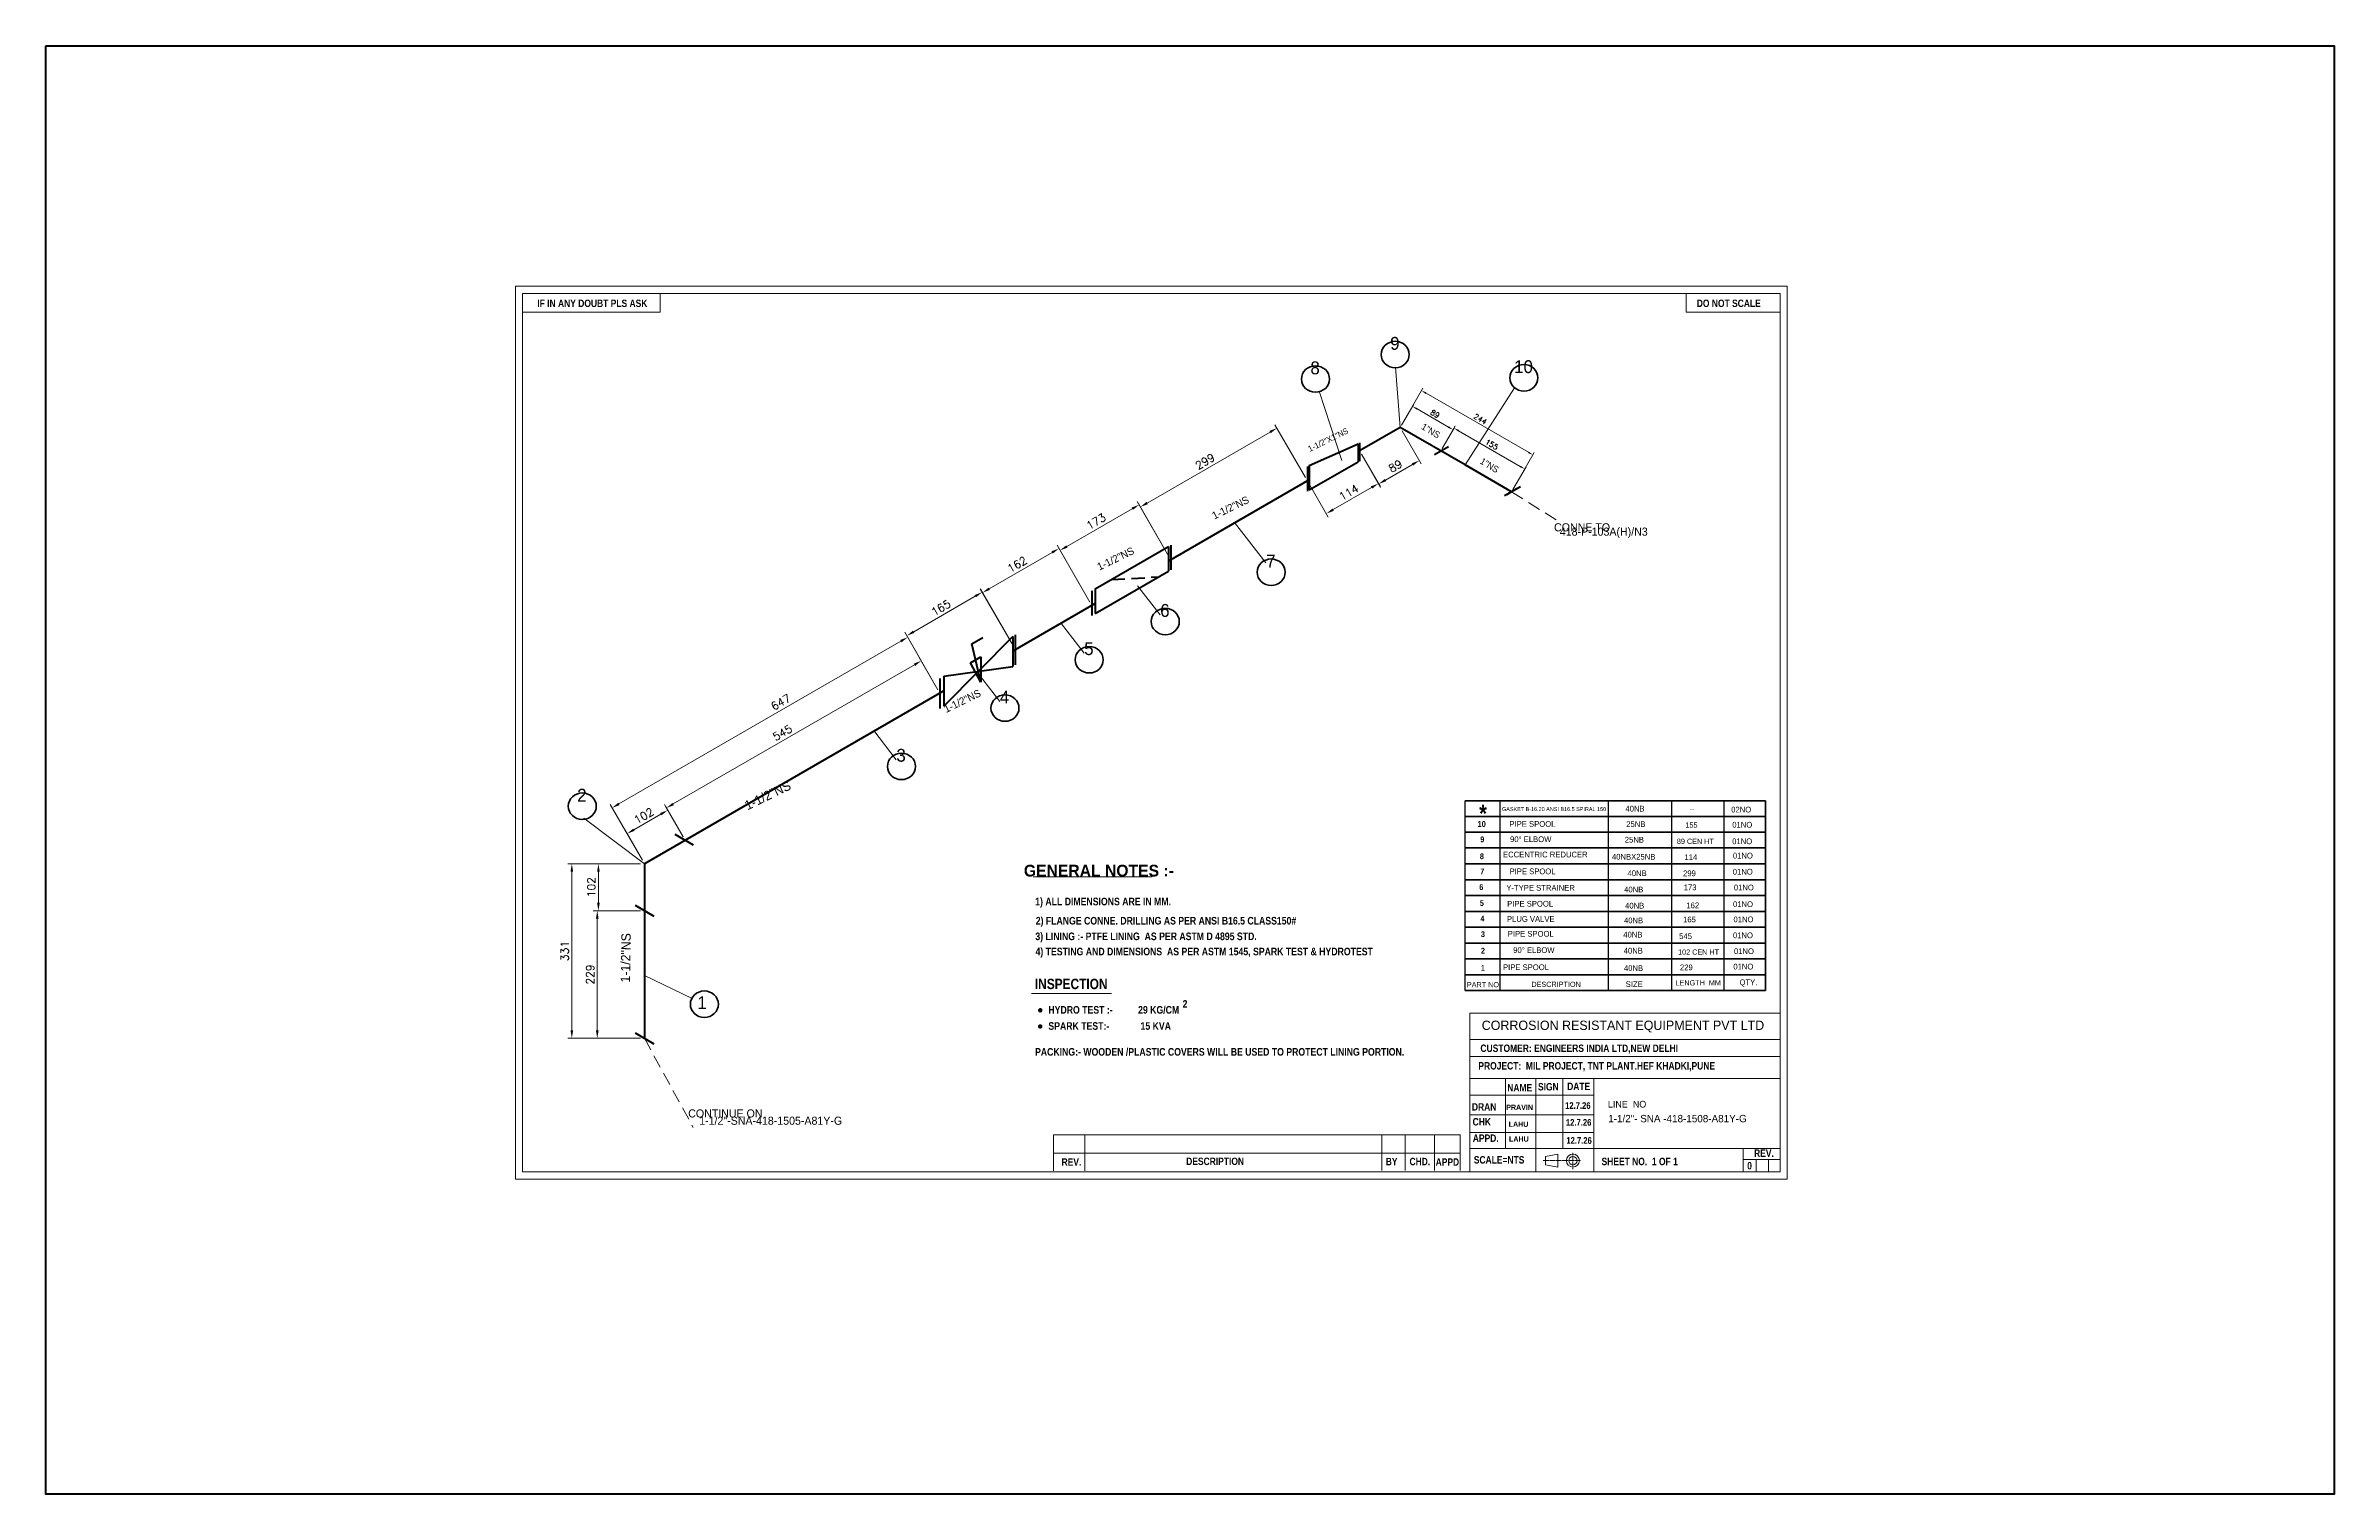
# Model space of a CAD drawing. Extents: x 111418 to 267280, y -151895 to -98368.
# Drawn here: x 143527 to 147866, y -115528 to -112781 of the extents above; entities that cross this region are included whole.
import ezdxf

# ---------------------------------------------------------------- set-up
doc = ezdxf.new("R2010")
doc.units = 0
doc.header["$MEASUREMENT"] = 0
doc.linetypes.add('CENTER', pattern=[2, 1.25, -0.25, 0.25, -0.25])
doc.linetypes.add('HIDDEN', pattern=[0.375, 0.25, -0.125])
doc.layers.get('0').update_dxf_attribs({"lineweight": 5})
doc.layers.get('DEFPOINTS').update_dxf_attribs({"lineweight": 5})
doc.layers.add('TEXT', color=4, linetype='Continuous', lineweight=5)
doc.styles.add('CHEM', font='isocp.shx')
doc.styles.add('MtXpl_Arial_Narrow', font='ARIALNB.TTF')
doc.styles.add('romans', font='romans.shx')
doc.styles.get("Standard").update_dxf_attribs({"font": 'romans.shx'})
doc.dimstyles.new('CHEM@123', dxfattribs={"dimscale": 26, "dimtxt": 1, "dimasz": 1, "dimexe": 0.5, "dimexo": 0.5, "dimgap": 0.4, "dimtad": 1, "dimdec": 0, "dimzin": 12, "dimdsep": 46, "dimtxsty": 'CHEM', "dimcen": 0.09, "dimclrd": 251, "dimclre": 251, "dimclrt": 3, "dimadec": 1, "dimazin": 2, "dimtfac": 1, "dimtdec": 0, "dimtmove": 0, "dimatfit": 3, "dimfxl": 0.18, "dimtolj": 1, "dimtzin": 0, "dimlwd": -1, "dimlwe": -1, "dimarcsym": 0})

# ---------------------------------------------------------------- blocks, each defined once
blk = doc.blocks.new('*D848')
at = {"layer": 'DEFPOINTS', "color": 0, "lineweight": 50, "ltscale": 100, "transparency": 16777216}
for p in [(144662.4, -114332.1), (144524.8, -114663.1), (144662.4, -114663.1)]:
    blk.add_point(p, dxfattribs=at)
at = {"layer": 'TEXT', "color": 2, "ltscale": 100, "transparency": 16777216}
for p, q in [((144654.9, -114332.1), (144517.3, -114332.1)), ((144524.8, -114347.1), (144524.8, -114648.1)), ((144654.9, -114663.1), (144517.3, -114663.1))]:
    blk.add_line(p, q, dxfattribs=at)
at = {"layer": 'TEXT', "color": 2, "lineweight": 50, "ltscale": 100, "transparency": 16777216}
for points in [[(144522.3, -114347.1), (144527.3, -114347.1), (144524.8, -114332.1)], [(144522.3, -114648.1), (144527.3, -114648.1), (144524.8, -114663.1)]]:
    blk.add_solid(points, dxfattribs=at)
at = {"layer": 'TEXT', "color": 0, "lineweight": 20, "ltscale": 100, "transparency": 16777216, "insert": (144511.3, -114497.6), "char_height": 15, "attachment_point": 5, "rotation": 90, "style": 'romans'}
blk.add_mtext('\\A1;331', dxfattribs=at)
blk = doc.blocks.new('*D849')
at = {"layer": 'DEFPOINTS', "color": 0, "lineweight": 50, "ltscale": 100, "transparency": 16777216}
for p in [(144662.4, -114421.1), (144573, -114663.1), (144662.4, -114663.1)]:
    blk.add_point(p, dxfattribs=at)
at = {"layer": 'TEXT', "color": 2, "ltscale": 100, "transparency": 16777216}
for p, q in [((144654.9, -114421.1), (144565.5, -114421.1)), ((144573, -114436.1), (144573, -114648.1)), ((144654.9, -114663.1), (144565.5, -114663.1))]:
    blk.add_line(p, q, dxfattribs=at)
at = {"layer": 'TEXT', "color": 2, "lineweight": 50, "ltscale": 100, "transparency": 16777216}
for points in [[(144570.5, -114436.1), (144575.5, -114436.1), (144573, -114421.1)], [(144570.5, -114648.1), (144575.5, -114648.1), (144573, -114663.1)]]:
    blk.add_solid(points, dxfattribs=at)
at = {"layer": 'TEXT', "color": 0, "lineweight": 20, "ltscale": 100, "transparency": 16777216, "insert": (144559.5, -114542.1), "char_height": 15, "attachment_point": 5, "rotation": 90, "style": 'romans'}
blk.add_mtext('\\A1;229', dxfattribs=at)
blk = doc.blocks.new('*D850')
at = {"layer": 'DEFPOINTS', "color": 0, "lineweight": 50, "ltscale": 100, "transparency": 16777216}
for p in [(144662.4, -114332.1), (144575.2, -114421.1), (144662.4, -114421.1)]:
    blk.add_point(p, dxfattribs=at)
at = {"layer": 'TEXT', "color": 2, "ltscale": 100, "transparency": 16777216}
for p, q in [((144654.9, -114332.1), (144567.7, -114332.1)), ((144575.2, -114347.1), (144575.2, -114406.1)), ((144654.9, -114421.1), (144567.7, -114421.1))]:
    blk.add_line(p, q, dxfattribs=at)
at = {"layer": 'TEXT', "color": 2, "lineweight": 50, "ltscale": 100, "transparency": 16777216}
for points in [[(144572.7, -114347.1), (144577.7, -114347.1), (144575.2, -114332.1)], [(144572.7, -114406.1), (144577.7, -114406.1), (144575.2, -114421.1)]]:
    blk.add_solid(points, dxfattribs=at)
at = {"layer": 'TEXT', "color": 0, "lineweight": 20, "ltscale": 100, "transparency": 16777216, "insert": (144561.7, -114376.6), "char_height": 15, "attachment_point": 5, "rotation": 90, "style": 'romans'}
blk.add_mtext('\\A1;102', dxfattribs=at)
blk = doc.blocks.new('*D851')
at = {"layer": 'DEFPOINTS', "color": 0, "lineweight": 50, "ltscale": 100, "transparency": 16777216}
for p in [(145161.5, -113902.6), (145222.7, -114008.6), (144662.4, -114332.1)]:
    blk.add_point(p, dxfattribs=at)
at = {"layer": 'TEXT', "color": 2, "ltscale": 100, "transparency": 16777216}
for p, q in [((144614.2, -114218.6), (145148.5, -113910.1)), ((145219, -114002.1), (145157.8, -113896.1)), ((144658.7, -114325.6), (144597.4, -114219.6))]:
    blk.add_line(p, q, dxfattribs=at)
at = {"layer": 'TEXT', "color": 2, "lineweight": 50, "ltscale": 100, "transparency": 16777216}
for points in [[(145147.3, -113907.9), (145149.8, -113912.3), (145161.5, -113902.6)], [(144612.9, -114216.4), (144615.4, -114220.8), (144601.2, -114226.1)]]:
    blk.add_solid(points, dxfattribs=at)
at = {"layer": 'TEXT', "color": 0, "lineweight": 20, "ltscale": 100, "transparency": 16777216, "insert": (144921, -114025.9), "char_height": 15, "attachment_point": 5, "rotation": 30, "style": 'romans'}
blk.add_mtext('\\A1;647', dxfattribs=at)
blk = doc.blocks.new('*D852')
at = {"layer": 'DEFPOINTS', "color": 0, "lineweight": 50, "ltscale": 100, "transparency": 16777216}
for p in [(145302.8, -113817.3), (145365.6, -113926.1), (145222.7, -114008.6)]:
    blk.add_point(p, dxfattribs=at)
at = {"layer": 'TEXT', "color": 2, "ltscale": 100, "transparency": 16777216}
for p, q in [((145172.9, -113892.3), (145289.8, -113824.8)), ((145361.9, -113919.6), (145299, -113810.8)), ((145219, -114002.1), (145156.1, -113893.3))]:
    blk.add_line(p, q, dxfattribs=at)
at = {"layer": 'TEXT', "color": 2, "lineweight": 50, "ltscale": 100, "transparency": 16777216}
for points in [[(145288.5, -113822.6), (145291, -113826.9), (145302.8, -113817.3)], [(145171.6, -113890.1), (145174.1, -113894.4), (145159.9, -113899.8)]]:
    blk.add_solid(points, dxfattribs=at)
at = {"layer": 'TEXT', "color": 0, "lineweight": 20, "ltscale": 100, "transparency": 16777216, "insert": (145224.6, -113846.8), "char_height": 15, "attachment_point": 5, "rotation": 30, "style": 'romans'}
blk.add_mtext('\\A1;165', dxfattribs=at)
blk = doc.blocks.new('*D853')
at = {"layer": 'DEFPOINTS', "color": 0, "lineweight": 50, "ltscale": 100, "transparency": 16777216}
for p in [(145448.4, -113734.4), (145510.7, -113842.3), (145365.6, -113926.1)]:
    blk.add_point(p, dxfattribs=at)
at = {"layer": 'TEXT', "color": 2, "ltscale": 100, "transparency": 16777216}
for p, q in [((145316.3, -113810.7), (145435.4, -113741.9)), ((145507, -113835.9), (145444.7, -113727.9)), ((145361.9, -113919.6), (145299.5, -113811.7))]:
    blk.add_line(p, q, dxfattribs=at)
at = {"layer": 'TEXT', "color": 2, "lineweight": 50, "ltscale": 100, "transparency": 16777216}
for points in [[(145434.2, -113739.7), (145436.7, -113744), (145448.4, -113734.4)], [(145315, -113808.5), (145317.5, -113812.8), (145303.3, -113818.2)]]:
    blk.add_solid(points, dxfattribs=at)
at = {"layer": 'TEXT', "color": 0, "lineweight": 20, "ltscale": 100, "transparency": 16777216, "insert": (145369.1, -113764.6), "char_height": 15, "attachment_point": 5, "rotation": 30, "style": 'romans'}
blk.add_mtext('\\A1;162', dxfattribs=at)
blk = doc.blocks.new('*D854')
at = {"layer": 'DEFPOINTS', "color": 0, "lineweight": 50, "ltscale": 100, "transparency": 16777216}
for p in [(145600.3, -113651.5), (145660.6, -113755.8), (145510.7, -113842.3)]:
    blk.add_point(p, dxfattribs=at)
at = {"layer": 'TEXT', "color": 2, "ltscale": 100, "transparency": 16777216}
for p, q in [((145463.5, -113730.5), (145587.3, -113659)), ((145656.8, -113749.4), (145596.6, -113645)), ((145507, -113835.9), (145446.7, -113731.5))]:
    blk.add_line(p, q, dxfattribs=at)
at = {"layer": 'TEXT', "color": 2, "lineweight": 50, "ltscale": 100, "transparency": 16777216}
for points in [[(145586.1, -113656.8), (145588.6, -113661.2), (145600.3, -113651.5)], [(145462.2, -113728.3), (145464.7, -113732.7), (145450.5, -113738)]]:
    blk.add_solid(points, dxfattribs=at)
at = {"layer": 'TEXT', "color": 0, "lineweight": 20, "ltscale": 100, "transparency": 16777216, "insert": (145518.6, -113683), "char_height": 15, "attachment_point": 5, "rotation": 30, "style": 'romans'}
blk.add_mtext('\\A1;173', dxfattribs=at)
blk = doc.blocks.new('*D855')
at = {"layer": 'DEFPOINTS', "color": 0, "lineweight": 50, "ltscale": 100, "transparency": 16777216}
for p in [(145861.6, -113506.1), (145919.5, -113606.3), (145660.6, -113755.8)]:
    blk.add_point(p, dxfattribs=at)
at = {"layer": 'TEXT', "color": 2, "ltscale": 100, "transparency": 16777216}
for p, q in [((145915.8, -113599.9), (145857.9, -113499.6)), ((145615.7, -113648.1), (145848.6, -113513.6)), ((145656.8, -113749.4), (145598.9, -113649.1))]:
    blk.add_line(p, q, dxfattribs=at)
at = {"layer": 'TEXT', "color": 2, "lineweight": 50, "ltscale": 100, "transparency": 16777216}
for points in [[(145847.4, -113511.4), (145849.9, -113515.8), (145861.6, -113506.1)], [(145614.4, -113645.9), (145616.9, -113650.3), (145602.7, -113655.6)]]:
    blk.add_solid(points, dxfattribs=at)
at = {"layer": 'TEXT', "color": 0, "lineweight": 20, "ltscale": 100, "transparency": 16777216, "insert": (145725.4, -113569.2), "char_height": 15, "attachment_point": 5, "rotation": 30, "style": 'romans'}
blk.add_mtext('\\A1;299', dxfattribs=at)
blk = doc.blocks.new('*D856')
at = {"layer": 'DEFPOINTS', "color": 0, "lineweight": 50, "ltscale": 100, "transparency": 16777216}
for p in [(146018.2, -113549.3), (145919.5, -113606.3), (146054, -113611.2)]:
    blk.add_point(p, dxfattribs=at)
at = {"layer": 'TEXT', "color": 2, "ltscale": 100, "transparency": 16777216}
for p, q in [((146022, -113555.8), (146057.7, -113617.7)), ((145923.3, -113612.8), (145959, -113674.7)), ((145968.2, -113660.7), (146041, -113618.7))]:
    blk.add_line(p, q, dxfattribs=at)
at = {"layer": 'TEXT', "color": 2, "lineweight": 50, "ltscale": 100, "transparency": 16777216}
for points in [[(146039.7, -113616.6), (146042.2, -113620.9), (146054, -113611.2)], [(145967, -113658.6), (145969.5, -113662.9), (145955.2, -113668.2)]]:
    blk.add_solid(points, dxfattribs=at)
at = {"layer": 'TEXT', "color": 0, "lineweight": 20, "ltscale": 100, "transparency": 16777216, "insert": (145997.9, -113628.1), "char_height": 15, "attachment_point": 5, "rotation": 30, "style": 'romans'}
blk.add_mtext('\\A1;114', dxfattribs=at)
blk = doc.blocks.new('*D860')
at = {"layer": 'DEFPOINTS', "color": 0, "lineweight": 50, "ltscale": 100, "transparency": 16777216}
for p in [(146095.3, -113504.8), (146018.2, -113549.3), (146131.5, -113567.6)]:
    blk.add_point(p, dxfattribs=at)
at = {"layer": 'TEXT', "color": 2, "ltscale": 100, "transparency": 16777216}
for p, q in [((146099.1, -113511.3), (146135.3, -113574.1)), ((146022, -113555.8), (146058.2, -113618.6)), ((146067.4, -113604.6), (146118.5, -113575.1))]:
    blk.add_line(p, q, dxfattribs=at)
at = {"layer": 'TEXT', "color": 2, "lineweight": 50, "ltscale": 100, "transparency": 16777216}
for points in [[(146117.3, -113572.9), (146119.8, -113577.2), (146131.5, -113567.6)], [(146066.2, -113602.4), (146068.7, -113606.7), (146054.4, -113612.1)]]:
    blk.add_solid(points, dxfattribs=at)
at = {"layer": 'TEXT', "color": 0, "lineweight": 20, "ltscale": 100, "transparency": 16777216, "insert": (146086.2, -113578.1), "char_height": 15, "attachment_point": 5, "rotation": 30, "style": 'romans'}
blk.add_mtext('\\A1;89', dxfattribs=at)
blk = doc.blocks.new('*D873')
at = {"layer": 'DEFPOINTS', "color": 0, "lineweight": 50, "ltscale": 100, "transparency": 16777216}
for p in [(144629.5, -114275.1), (144739.5, -114287.6), (144662.4, -114332.1)]:
    blk.add_point(p, dxfattribs=at)
at = {"layer": 'TEXT', "color": 2, "ltscale": 100, "transparency": 16777216}
for p, q in [((144693.6, -114238.1), (144642.5, -114267.6)), ((144735.7, -114281.1), (144702.8, -114224.1)), ((144658.7, -114325.6), (144625.7, -114268.6))]:
    blk.add_line(p, q, dxfattribs=at)
at = {"layer": 'TEXT', "color": 2, "lineweight": 50, "ltscale": 100, "transparency": 16777216}
for points in [[(144692.3, -114236), (144694.8, -114240.3), (144706.6, -114230.6)], [(144641.2, -114265.5), (144643.7, -114269.8), (144629.5, -114275.1)]]:
    blk.add_solid(points, dxfattribs=at)
at = {"layer": 'TEXT', "color": 0, "lineweight": 20, "ltscale": 100, "transparency": 16777216, "insert": (144661.3, -114241.2), "char_height": 15, "attachment_point": 5, "rotation": 30, "style": 'romans'}
blk.add_mtext('\\A1;102', dxfattribs=at)
blk = doc.blocks.new('*D876')
at = {"layer": 'DEFPOINTS', "color": 0, "lineweight": 50, "ltscale": 100, "transparency": 16777216}
for p in [(145187.3, -113947.3), (145222.7, -114008.6), (144739.5, -114287.6)]:
    blk.add_point(p, dxfattribs=at)
at = {"layer": 'TEXT', "color": 2, "ltscale": 100, "transparency": 16777216}
for p, q in [((144717.1, -114218.8), (145174.3, -113954.8)), ((145219, -114002.1), (145183.6, -113940.8)), ((144735.7, -114281.1), (144700.3, -114219.8))]:
    blk.add_line(p, q, dxfattribs=at)
at = {"layer": 'TEXT', "color": 2, "lineweight": 50, "ltscale": 100, "transparency": 16777216}
for points in [[(145173.1, -113952.7), (145175.6, -113957), (145187.3, -113947.3)], [(144715.8, -114216.7), (144718.3, -114221), (144704.1, -114226.3)]]:
    blk.add_solid(points, dxfattribs=at)
at = {"layer": 'TEXT', "color": 0, "lineweight": 20, "ltscale": 100, "transparency": 16777216, "insert": (144924.1, -114083.7), "char_height": 15, "attachment_point": 5, "rotation": 30, "style": 'romans'}
blk.add_mtext('\\A1;545', dxfattribs=at)
blk = doc.blocks.new('*D878')
at = {"layer": 'DEFPOINTS', "color": 0, "lineweight": 50, "ltscale": 100, "transparency": 16777216}
for p in [(146095.3, -113504.8), (146347, -113556.9), (146306.6, -113626.8)]:
    blk.add_point(p, dxfattribs=at)
at = {"layer": 'TEXT', "color": 2, "ltscale": 100, "transparency": 16777216}
for p, q in [((146097.8, -113500.5), (146138.2, -113430.6)), ((146144.3, -113439.9), (146338.3, -113551.9)), ((146309.1, -113622.5), (146349.5, -113552.6))]:
    blk.add_line(p, q, dxfattribs=at)
at = {"layer": 'TEXT', "color": 2, "lineweight": 50, "ltscale": 100, "transparency": 16777216}
for points in [[(146145.2, -113438.5), (146143.5, -113441.4), (146135.7, -113434.9)], [(146339.1, -113550.5), (146337.5, -113553.4), (146347, -113556.9)]]:
    blk.add_solid(points, dxfattribs=at)
at = {"layer": 'TEXT', "color": 0, "lineweight": 20, "ltscale": 100, "transparency": 16777216, "insert": (146247.1, -113488.9), "char_height": 10, "attachment_point": 5, "rotation": 330, "style": 'romans'}
blk.add_mtext('\\A1;244', dxfattribs=at)
blk = doc.blocks.new('*D879')
at = {"layer": 'DEFPOINTS', "color": 0, "lineweight": 50, "ltscale": 100, "transparency": 16777216}
for p in [(146095.3, -113504.8), (146195.6, -113509.2), (146172.4, -113549.3)]:
    blk.add_point(p, dxfattribs=at)
at = {"layer": 'TEXT', "color": 2, "ltscale": 100, "transparency": 16777216}
for p, q in [((146097.8, -113500.5), (146121, -113460.4)), ((146127.2, -113469.7), (146186.9, -113504.2)), ((146174.9, -113545), (146198.1, -113504.9))]:
    blk.add_line(p, q, dxfattribs=at)
at = {"layer": 'TEXT', "color": 2, "lineweight": 50, "ltscale": 100, "transparency": 16777216}
for points in [[(146128, -113468.2), (146126.3, -113471.1), (146118.5, -113464.7)], [(146187.7, -113502.7), (146186.1, -113505.6), (146195.6, -113509.2)]]:
    blk.add_solid(points, dxfattribs=at)
at = {"layer": 'TEXT', "color": 0, "lineweight": 20, "ltscale": 100, "transparency": 16777216, "insert": (146161.5, -113479.1), "char_height": 10, "attachment_point": 5, "rotation": 330, "style": 'romans'}
blk.add_mtext('\\A1;89', dxfattribs=at)
blk = doc.blocks.new('*D880')
at = {"layer": 'DEFPOINTS', "color": 0, "lineweight": 50, "ltscale": 100, "transparency": 16777216}
for p in [(146172.4, -113549.3), (146331.6, -113583.6), (146306.6, -113626.8)]:
    blk.add_point(p, dxfattribs=at)
at = {"layer": 'TEXT', "color": 2, "ltscale": 100, "transparency": 16777216}
for p, q in [((146174.9, -113545), (146199.8, -113501.8)), ((146206, -113511.1), (146322.9, -113578.6)), ((146309.1, -113622.5), (146334.1, -113579.3))]:
    blk.add_line(p, q, dxfattribs=at)
at = {"layer": 'TEXT', "color": 2, "lineweight": 50, "ltscale": 100, "transparency": 16777216}
for points in [[(146206.8, -113509.7), (146205.1, -113512.6), (146197.3, -113506.1)], [(146323.7, -113577.2), (146322.1, -113580.1), (146331.6, -113583.6)]]:
    blk.add_solid(points, dxfattribs=at)
at = {"layer": 'TEXT', "color": 0, "lineweight": 50, "ltscale": 100, "transparency": 16777216, "insert": (146268.9, -113537.1), "char_height": 10, "attachment_point": 5, "rotation": 330, "style": 'romans'}
blk.add_mtext('\\A1;155', dxfattribs=at)

msp = doc.modelspace()

# ---------------------------------------------------------------- linework, layer by layer
at = {"color": 7, "lineweight": 35}
for p, q in [((146218.7, -114212.6), (146788.1, -114212.6)), ((146788.1, -114572.7), (146788.1, -114212.6)), ((146218.7, -114242.6), (146788.1, -114242.6)), ((146218.7, -114272.2), (146788.1, -114272.2)), ((146218.7, -114302.2), (146788.1, -114302.2)), ((146218.7, -114332.3), (146788.1, -114332.3)), ((146218.7, -114362.3), (146788.1, -114362.3)), ((146218.7, -114392.4), (146788.1, -114392.4)), ((146218.7, -114422.5), (146788.1, -114422.5)), ((146218.7, -114452.5), (146788.1, -114452.5)), ((146218.7, -114482.6), (146788.1, -114482.6)), ((146218.7, -114512.6), (146788.1, -114512.6)), ((146218.7, -114542.7), (146788.1, -114542.7)), ((146218.7, -114572.7), (146788.1, -114572.7))]:
    msp.add_line(p, q, dxfattribs=at)
for p, q in [((145399.6, -114357.2), (145625.3, -114357.2)), ((145396.5, -114578.1), (145547.9, -114578.1)), ((145589, -114916.1), (146815.5, -114916.1))]:
    msp.add_line(p, q)
at = {"lineweight": 20}
for p, q in [((146227.5, -114615.6), (146227.5, -114916.1)), ((146227.5, -114615.6), (146815.5, -114615.6)), ((146227.5, -114665.1), (146815.5, -114665.1)), ((146227.5, -114697.4), (146815.5, -114697.4)), ((146462.3, -114696.9), (146462.3, -114697.4)), ((146227.5, -114739.2), (146815.5, -114739.2)), ((146294.9, -114739.2), (146294.9, -114872.2)), ((146352.8, -114739.2), (146352.8, -114916.1)), ((146403.5, -114739.2), (146403.5, -114872.2)), ((146462.3, -114739.2), (146462.3, -114916.1)), ((146227.5, -114770.9), (146462.3, -114770.9)), ((145437.8, -114846), (146209.3, -114846)), ((145497.6, -114846), (145497.6, -114914.3)), ((146060.3, -114845.2), (146060.3, -114913.5)), ((146104.7, -114845.2), (146104.7, -114913.5)), ((146160.1, -114845.2), (146160.1, -114913.5)), ((146209.3, -114845.2), (146209.3, -114913.5)), ((146227.5, -114808.3), (146462.3, -114808.3)), ((146227.5, -114841.8), (146462.3, -114841.8)), ((145437.8, -114881.1), (146209.3, -114881.1)), ((146227.5, -114872.2), (146815.5, -114872.2)), ((146370.9, -114887.1), (146394.3, -114882.6)), ((146370.9, -114887.1), (146370.9, -114895)), ((146394.3, -114895), (146394.3, -114882.6)), ((146745.9, -114872.2), (146745.9, -114916.1)), ((146370.9, -114902.8), (146370.9, -114895)), ((146370.9, -114902.8), (146394.3, -114907.4)), ((146394.3, -114895), (146394.3, -114907.4)), ((146745.9, -114892.6), (146815.5, -114892.6)), ((146770.3, -114892.6), (146770.3, -114916.1)), ((146793.7, -114892.6), (146793.7, -114916.1))]:
    msp.add_line(p, q, dxfattribs=at)
at = {"color": 2, "linetype": 'CENTER', "lineweight": 20, "ltscale": 3}
for p, q in [((146422.8, -114880.5), (146422.8, -114911)), ((146366.2, -114895), (146437.5, -114895))]:
    msp.add_line(p, q, dxfattribs=at)
at = {"color": 7, "const_width": 4.09}
for points in [[(145410.7, -114610, 1), (145415.1, -114610, 1)], [(145410.7, -114640.6, 1), (145415.1, -114640.6, 1)]]:
    msp.add_lwpolyline(points, format="xyb", close=True, dxfattribs=at)
at = {"lineweight": 20}
for radius in [12.4, 7.84]:
    msp.add_circle((146422.8, -114895), radius, dxfattribs=at)
at = {"layer": 'TEXT', "color": 7, "lineweight": 20, "ltscale": 100}
for p, q in [((144431.5, -113286), (144692.1, -113286)), ((144692.1, -113250.6), (144692.1, -113286)), ((146637.6, -113250.6), (146637.6, -113286)), ((146637.6, -113286), (146815.5, -113286)), ((145437.8, -114846), (145437.8, -114914.3))]:
    msp.add_line(p, q, dxfattribs=at)
at = {"layer": 'TEXT', "color": 3, "ltscale": 100}
for p, q in [((146095.3, -113504.8), (146086.7, -113390.4)), ((145941.5, -113436.1), (145984.5, -113567.4)), ((146218.8, -113575.5), (146311.8, -113429.6)), ((145781.2, -113685.2), (145840.3, -113761.6)), ((145597.3, -113805), (145640.1, -113860.3)), ((145453.2, -113877.3), (145496, -113932.7)), ((145293.4, -113968.9), (145336.2, -114024.3)), ((145097.1, -114079.6), (145140, -114135)), ((144662.4, -114544.1), (144752.9, -114587.5))]:
    msp.add_line(p, q, dxfattribs=at)
at = {"layer": 'TEXT', "color": 3, "lineweight": 50, "ltscale": 100}
for p, q in [((145923, -113576.7), (146015.4, -113535.7)), ((146015.4, -113535.7), (146015.4, -113570.1)), ((146095.3, -113504.8), (146018.2, -113549.3)), ((146018.2, -113534.1), (146018.2, -113568.5)), ((146218.3, -113575.8), (146095.3, -113504.8)), ((146160.2, -113556.4), (146186.6, -113541.2)), ((145919.5, -113578.8), (145919.5, -113625.5)), ((145923, -113623.4), (146015.4, -113570.1)), ((145923, -113576.7), (145923, -113623.4)), ((146018.2, -113549.3), (146015.4, -113551)), ((146306.6, -113626.8), (146218.3, -113575.8)), ((145923, -113604.3), (145656.1, -113758.4)), ((146323.3, -113617.2), (146293.4, -113634.5)), ((146316, -113621.5), (146296.8, -113632.5)), ((145517.3, -113810.9), (145656.1, -113730.8)), ((145656.1, -113730.8), (145656.1, -113777.5)), ((145660.6, -113728.3), (145660.6, -113775)), ((145517.3, -113857.6), (145656.1, -113777.5)), ((145510.7, -113814.8), (145510.7, -113861.5)), ((145517.3, -113810.9), (145517.3, -113857.6)), ((145360.8, -113901), (145230.1, -114033.3)), ((145283.1, -113915.1), (145303.9, -113903.1)), ((145300.5, -113987.6), (145283.1, -113915.1)), ((145360.8, -113901), (145360.8, -113957.9)), ((145365.6, -113898.2), (145365.6, -113955.1)), ((145230.1, -113976.5), (145360.8, -113957.9)), ((145230.1, -113976.5), (145230.1, -114033.3)), ((145280.4, -113951.4), (145300.5, -113939.9)), ((145300.5, -113987.6), (145280.4, -113951.4)), ((145296.7, -113965.9), (145294.2, -113967.4)), ((145300.5, -113939.9), (145300.5, -113987.6)), ((145230.1, -114004.4), (144662.4, -114332.1)), ((145222.7, -113980.7), (145222.7, -114037.6)), ((144719.8, -114276.3), (144754.9, -114296.5)), ((144662.4, -114332.1), (144662.4, -114663.1)), ((144644.6, -114410.9), (144680.5, -114431.6)), ((144644.6, -114652.9), (144680.5, -114673.6))]:
    msp.add_line(p, q, dxfattribs=at)
at = {"layer": 'TEXT', "color": 7, "linetype": 'HIDDEN', "ltscale": 100}
for p, q in [((146306.6, -113626.8), (146394.3, -113682.2)), ((144662.4, -114663.1), (144754.9, -114832.3))]:
    msp.add_line(p, q, dxfattribs=at)
at = {"layer": 'TEXT', "color": 4, "linetype": 'HIDDEN', "lineweight": 50, "ltscale": 100}
msp.add_line((145548.6, -113792.9), (145637.5, -113788.3), dxfattribs=at)
at = {"layer": 'TEXT', "color": 4, "lineweight": 50, "ltscale": 100}
msp.add_line((145517.3, -113838.5), (145360.8, -113928.9), dxfattribs=at)
at = {"layer": 'TEXT', "color": 7, "lineweight": 25, "ltscale": 100}
for p, q in [((146218.7, -114572.7), (146218.7, -114212.6)), ((146284.9, -114572.7), (146284.9, -114212.6)), ((146490.1, -114572.7), (146490.1, -114212.6)), ((146610.4, -114572.7), (146610.4, -114212.6)), ((146709.5, -114572.7), (146709.5, -114212.6))]:
    msp.add_line(p, q, dxfattribs=at)
at = {"layer": 'TEXT', "color": 7, "ltscale": 100}
msp.add_line((144662.4, -114332.1), (144547.8, -114245.5), dxfattribs=at)
at = {"layer": 'TEXT', "color": 3, "lineweight": 50, "ltscale": 100}
msp.add_lwpolyline([(143527.4, -112781.1), (147866.2, -112781.1), (147866.2, -115527.5), (143527.4, -115527.5)], close=True, dxfattribs=at)
at = {"layer": 'TEXT', "color": 7, "lineweight": 20, "ltscale": 100}
for points in [[(144417.7, -113236.8), (146829.3, -113236.8), (146829.3, -114929.9), (144417.7, -114929.9)], [(144431.5, -113250.6), (146815.5, -113250.6), (146815.5, -114916.1), (144431.5, -114916.1)]]:
    msp.add_lwpolyline(points, close=True, dxfattribs=at)
at = {"layer": 'TEXT', "color": 3, "lineweight": 35, "ltscale": 100}
for centre in [(146085.9, -113366.6), (145934.7, -113413), (146329.9, -113410.8), (145850.7, -113779.3), (145649.9, -113872.9), (145505.8, -113945.3), (145346, -114036.9), (145149.8, -114147.5), (144544.6, -114223), (144776.1, -114598.4)]:
    msp.add_ellipse(centre, major_axis=(26.6, 0), ratio=0.942769, start_param=-1.570796, end_param=4.712389, dxfattribs=at)

# ---------------------------------------------------------------- texts
at = {"color": 7, "style": 'MtXpl_Arial_Narrow'}
for s, height, p in [('IF IN ANY DOUBT PLS ASK', 14.021, (144459.3, -113276.5)), ('DO NOT SCALE', 14.021, (146657.6, -113276.5)), ('HYDRO TEST :-', 14.399, (145428.3, -114616.3)), ('29 KG/CM', 14.4, (145598.4, -114616.3)), ('2', 14.4, (145682.8, -114605.1)), ('SPARK TEST:-', 14.399, (145428.3, -114646.9)), (' 15 KVA', 14.4, (145598.4, -114646.9))]:
    msp.add_text(s, height=height, dxfattribs=at).set_placement(p)
at = {"color": 0, "style": 'MtXpl_Arial_Narrow'}
msp.add_text('INSPECTION', height=19.67, dxfattribs=at).set_placement((145402.7, -114569.8))
at = {"color": 3, "attachment_point": 5}
for s, insert, char_height, width in [('\\pt24.41451; {\\fMS PGothic|b0|i0|c0|p34;9}', (146085.2, -113345.6), 24.415, 19.468), ('\\pt24.41451; {\\fMS PGothic|b0|i0|c0|p34;8}', (145934, -113392), 24.415, 19.468), ('\\pt24.41451; {\\fMS PGothic|b0|i0|c0|p34;10}', (146329.2, -113389.8), 24.415, 19.468), ('\\pt15.38114; {\\fMS PGothic|b0|i0|c0|p34;CONNE TO}', (146434.9, -113694.3), 15.381, 146.232), ('\\pt15.38114; {\\fMS PGothic|b0|i0|c0|p34;418-P-103A(H)/N3}', (146481.3, -113704.7), 15.381, 146.232), ('\\pt24.41451; {\\fMS PGothic|b0|i0|c0|p34;7}', (145850.1, -113758.3), 24.415, 19.468), ('\\pt24.41451; {\\fMS PGothic|b0|i0|c0|p34;6}', (145649.2, -113852), 24.415, 19.468), ('\\pt24.41451; {\\fMS PGothic|b0|i0|c0|p34;5}', (145505.1, -113924.4), 24.415, 19.468), ('\\pt24.41451; {\\fMS PGothic|b0|i0|c0|p34;4}', (145345.3, -114016), 24.415, 19.468), ('\\pt24.41451; {\\fMS PGothic|b0|i0|c0|p34;3}', (145149.1, -114126.6), 24.415, 19.468), ('\\pt24.41451; {\\fMS PGothic|b0|i0|c0|p34;2}', (144543.9, -114202.1), 24.415, 19.468), ('\\pt15.38114; {\\fMS PGothic|b0|i0|c0|p34;CONTINUE ON}', (144810.6, -114805.6), 15.381, 203.776), ('\\pt15.38114; {\\fMS PGothic|b0|i0|c0|p34;1-1/2"-SNA-418-1505-A81Y-G}', (144901.8, -114819.4), 15.381, 146.232)]:
    msp.add_mtext(s, dxfattribs=dict(at, insert=insert, char_height=char_height, width=width))
at = {"color": 4, "attachment_point": 5}
for s, insert, char_height, width, rotation in [('\\pt12.44163;  {\\fMS PGothic|b0|i0|c0|p34; \\fSans Serif Collection|b0|i0|c0|p34; \\fMS PGothic|b0|i0|c0|p34;1"NS}', (146153.3, -113511.2), 12.4416, 15.277, 328.8042), ('\\pt11.19747;  {\\fSans Serif Collection|b0|i0|c0|p34;1-1/2\\fMS PGothic|b0|i0|c0|p34;"X1"NS}', (145958.6, -113528.3), 11.197, 13.749, 25.9576), ('\\pt12.44163;  {\\fMS PGothic|b0|i0|c0|p34; \\fSans Serif Collection|b0|i0|c0|p34; \\fMS PGothic|b0|i0|c0|p34;1"NS}', (146264.6, -113576.8), 12.4416, 15.277, 328.8042), ('\\pt14.21901;  {\\fSans Serif Collection|b0|i0|c0|p34;1\\fMS PGothic|b0|i0|c0|p34;-1/2"NS}', (145773.5, -113657), 14.219, 17.46, 25.9576), ('\\pt14.21901;  {\\fSans Serif Collection|b0|i0|c0|p34;1\\fMS PGothic|b0|i0|c0|p34;-1/2"NS}', (145555.7, -113753.7), 14.219, 17.46, 25.9576), ('\\pt14.21901;  {\\fSans Serif Collection|b0|i0|c0|p34;1\\fMS PGothic|b0|i0|c0|p34;-1/2"NS}', (145265.1, -114023.6), 14.219, 17.46, 25.9576), ('\\pt17.77376;  {\\fSans Serif Collection|b0|i0|c0|p34;1\\fMS PGothic|b0|i0|c0|p34;-1/2"NS}', (144896.2, -114202.6), 17.774, 21.825, 25.9576), ('\\pt17.77376;  {\\fSans Serif Collection|b0|i0|c0|p34;1\\fMS PGothic|b0|i0|c0|p34;-1/2"NS}', (144627.1, -114510.6), 17.774, 21.825, 89.1481)]:
    msp.add_mtext(s, dxfattribs=dict(at, insert=insert, char_height=char_height, width=width, rotation=rotation))
at = {"color": 7, "lineweight": 35, "attachment_point": 5, "style": 'MtXpl_Arial_Narrow'}
for s, insert, char_height in [('*', (146252.4, -114236.6), 32.7), ('{\\fMS UI Gothic|b0|i0|c0|p34;GASKET B-16.20 ANSI B16.5 SPIRAL 150}', (146387.1, -114228.5), 7.478), ('{\\fMS UI Gothic|b0|i0|c0|p34;40NB}', (146540.5, -114227.7), 10.856), ('{\\fMS UI Gothic|b0|i0|c0|p34;--}', (146648.8, -114227.5), 9.926), ('{\\fMS UI Gothic|b0|i0|c0|p34;02NO}', (146741.9, -114229.5), 10.856), ('10', (146249.8, -114256.8), 10.86), ('9', (146250.9, -114286), 10.9), ('{\\fMS UI Gothic|b0|i0|c0|p34;PIPE SPOOL}', (146346.1, -114256.7), 10.856), ('{\\fMS UI Gothic|b0|i0|c0|p34;90%%D ELBOW}', (146342.8, -114285.7), 10.856), ('{\\fMS UI Gothic|b0|i0|c0|p34;25NB}', (146539.3, -114286.6), 10.856), ('{\\fMS UI Gothic|b0|i0|c0|p34;25NB}', (146542.1, -114257), 10.856), ('{\\fMS UI Gothic|b0|i0|c0|p34;155}', (146647.6, -114258.8), 9.926), ('{\\fMS UI Gothic|b0|i0|c0|p34;01NO}', (146743.8, -114289.6), 10.856), ('{\\fMS UI Gothic|b0|i0|c0|p34;01NO}', (146743.9, -114258.2), 10.856), ('8', (146250.2, -114318), 10.9), ('{\\fMS UI Gothic|b0|i0|c0|p34;ECCENTRIC REDUCER}', (146370.5, -114314.7), 10.856), ('{\\fMS UI Gothic|b0|i0|c0|p34;40NBX25NB}', (146538, -114318.9), 10.856), ('{\\fMS UI Gothic|b0|i0|c0|p34;89 CEN HT}', (146655, -114289.6), 9.926), ('{\\fMS UI Gothic|b0|i0|c0|p34;114}', (146646.4, -114319.7), 10.856), ('{\\fMS UI Gothic|b0|i0|c0|p34;01NO}', (146745.1, -114316.8), 10.856), ('7', (146250.9, -114346.6), 10.9), ('{\\fMS UI Gothic|b0|i0|c0|p34;PIPE SPOOL }', (146346.3, -114346.6), 10.856), ('{\\fMS UI Gothic|b0|i0|c0|p34;40NB}', (146544.5, -114350.2), 10.856), ('{\\fMS UI Gothic|b0|i0|c0|p34;299}', (146643.8, -114350.3), 10.856), ('{\\fMS UI Gothic|b0|i0|c0|p34;01NO}', (146744.8, -114347.3), 10.856), ('6', (146249, -114376.5), 10.9), ('5', (146250.1, -114406.8), 10.9), ('{\\fMS UI Gothic|b0|i0|c0|p34;Y-TYPE STRAINER}', (146361.5, -114377.8), 10.856), ('{\\fMS UI Gothic|b0|i0|c0|p34;PIPE SPOOL }', (146341.7, -114408), 10.856), ('{\\fMS UI Gothic|b0|i0|c0|p34;40NB}', (146538.1, -114381), 10.856), ('{\\fMS UI Gothic|b0|i0|c0|p34;40NB}', (146539.9, -114411.6), 10.856), ('{\\fMS UI Gothic|b0|i0|c0|p34;173}', (146645, -114376.9), 10.856), ('{\\fMS UI Gothic|b0|i0|c0|p34;162}', (146650, -114411.1), 10.856), ('{\\fMS UI Gothic|b0|i0|c0|p34;01NO}', (146745.3, -114408.9), 10.856), ('{\\fMS UI Gothic|b0|i0|c0|p34;01NO}', (146746.9, -114377.2), 10.856), ('4', (146251.2, -114436.1), 10.9), ('{\\fMS UI Gothic|b0|i0|c0|p34;PLUG VALVE}', (146342.9, -114436.9), 10.856), ('{\\fMS UI Gothic|b0|i0|c0|p34;40NB}', (146537.8, -114439.6), 10.856), ('{\\fMS UI Gothic|b0|i0|c0|p34;165}', (146643.8, -114437.8), 10.856), ('{\\fMS UI Gothic|b0|i0|c0|p34;01NO}', (146746.2, -114437.7), 10.856), ('3', (146252.2, -114465.7), 10.9), ('2', (146252.2, -114497), 10.9), ('{\\fMS UI Gothic|b0|i0|c0|p34;PIPE SPOOL }', (146342.9, -114465), 10.856), ('{\\fMS UI Gothic|b0|i0|c0|p34;90%%D ELBOW}', (146348.8, -114495.9), 10.856), ('{\\fMS UI Gothic|b0|i0|c0|p34;40NB}', (146536.5, -114466.6), 10.856), ('{\\fMS UI Gothic|b0|i0|c0|p34;40NB}', (146537.3, -114497), 10.856), ('{\\fMS UI Gothic|b0|i0|c0|p34;102 CEN HT}', (146661, -114499.7), 9.926), ('{\\fMS UI Gothic|b0|i0|c0|p34;545}', (146636.4, -114469.6), 10.856), ('{\\fMS UI Gothic|b0|i0|c0|p34;01NO}', (146745.2, -114467.9), 10.856), ('{\\fMS UI Gothic|b0|i0|c0|p34;01NO}', (146747.1, -114498), 10.856), ('{\\fSansSerif|b0|i0|c2|p2;1}', (146252.2, -114529.6), 10.856), ('{\\fMS UI Gothic|b0|i0|c0|p34;PIPE SPOOL }', (146333.8, -114528.4), 10.856), ('{\\fMS UI Gothic|b0|i0|c0|p34;40NB}', (146537.7, -114530), 10.856), ('{\\fMS UI Gothic|b0|i0|c0|p34;229}', (146637.8, -114528.7), 10.856), ('{\\fMS UI Gothic|b0|i0|c0|p34;01NO}', (146745.9, -114527.2), 10.856), ('{\\fMS UI Gothic|b0|i0|c0|p34;SIZE}', (146539, -114560.5), 10.856), ('{\\fMS UI Gothic|b0|i0|c238|p34;QTY.}', (146755.6, -114558.4), 10.856)]:
    msp.add_mtext(s, dxfattribs=dict(at, insert=insert, char_height=char_height))
at = {"insert": (145524, -114345.3), "char_height": 22.256, "attachment_point": 5, "style": 'romans'}
msp.add_mtext('\\A1;{\\f@HP Simplified Hans Light|b1|i0|c0|p34;GENERAL NOTES :-}', dxfattribs=at)
at = {"color": 7, "attachment_point": 5, "style": 'MtXpl_Arial_Narrow'}
for s, insert, char_height in [('\\A1;1) ALL DIMENSIONS ARE IN MM.', (145532.1, -114405.9), 14.399), ('\\A1;2) FLANGE CONNE. DRILLING AS PER ANSI B16.5 CLASS150#', (145651.3, -114442.3), 14.399), ('\\A1;3) LINING :- PTFE LINING  AS PER ASTM D 4895 STD.', (145613.5, -114471.9), 14.399), ('\\A1;4) TESTING AND DIMENSIONS  AS PER ASTM 1545, SPARK TEST & HYDROTEST  ', (145723.7, -114500.7), 14.399), ('\\A1;  PACKING:- WOODEN /PLASTIC COVERS WILL BE USED TO PROTECT LINING PORTION.', (145748.4, -114689), 14.399), ('PROJECT:  MIL PROJECT, TNT PLANT.HEF KHADKI,PUNE', (146467.9, -114716.8), 14.021), ('CUSTOMER: ENGINEERS INDIA LTD,NEW DELHI  ', (146434.8, -114683.5), 14.021), ('NAME', (146322, -114756.9), 14.02), ('SIGN', (146376.2, -114755), 14.02), ('DATE', (146433.7, -114754.2), 14.02), ('DRAN', (146254.5, -114793.1), 14.02), ('PRAVIN', (146321.7, -114793.8), 9.81), ('12.7.26', (146432.1, -114790.7), 12.62), ('CHK', (146250, -114821.4), 14.02), ('APPD.', (146257.5, -114852.4), 14.02), ('LAHU', (146319.7, -114826), 9.81), ('12.7.26', (146433.7, -114822.6), 12.62), ('REV.', (145472, -114897.6), 14.02), ('DESCRIPTION', (145744.4, -114896.4), 14.021), ('BY', (146079.1, -114896.8), 14.02), ('CHD.', (146132.6, -114896.8), 14.02), ('APPD', (146184.8, -114897.6), 14.02), ('SCALE=NTS', (146282.8, -114893.6), 14.02), ('LAHU', (146320.3, -114854.2), 9.81), ('12.7.26', (146434.5, -114856.9), 12.62), ('SHEET NO.  1 OF 1', (146549.4, -114896.7), 14.021), ('REV.', (146785, -114880.9), 14.02), ('0', (146757.7, -114904.7), 14)]:
    msp.add_mtext(s, dxfattribs=dict(at, insert=insert, char_height=char_height))
at = {"color": 3, "insert": (144763.2, -114595.6), "char_height": 24.415, "attachment_point": 5}
msp.add_mtext('\\pt24.41451; {\\fMS PGothic|b0|i0|c0|p34;1}', dxfattribs=at)
at = {"color": 7, "lineweight": 25, "char_height": 9.926, "attachment_point": 5, "style": 'MtXpl_Arial_Narrow'}
for s, insert in [('{\\fMS UI Gothic|b0|i0|c0|p34;PART NO}', (146252.2, -114561.4)), ('{\\fMS UI Gothic|b0|i0|c0|p34;DESCRIPTION}', (146390.9, -114560.8)), ('{\\fMS UI Gothic|b0|i0|c0|p34;LENGTH  MM}', (146660.3, -114557.9))]:
    msp.add_mtext(s, dxfattribs=dict(at, insert=insert))
at = {"color": 4, "lineweight": 20, "insert": (146517.7, -114640.8), "char_height": 17.667, "attachment_point": 5}
msp.add_mtext('{\\fMS UI Gothic|b0|i0|c0|p34;CORROSION RESISTANT EQUIPMENT PVT LTD}', dxfattribs=at)
at = {"color": 3, "lineweight": 20, "attachment_point": 5}
for s, insert, char_height in [(' {\\fLeelawadee UI Semilight|b0|i0|c0|p34; LINE  NO}', (146518.8, -114788.1), 12.72), ('{\\fLeelawadee UI Semilight|b0|i0|c0|p34;1-1/2"- SNA -418-1508-A81Y-G}', (146621, -114815.4), 13.992)]:
    msp.add_mtext(s, dxfattribs=dict(at, insert=insert, char_height=char_height))

# ---------------------------------------------------------------- dimensions: what is measured, and where the dimension line sits
at = {"layer": 'TEXT', "color": 3, "lineweight": 20, "ltscale": 100}
dim = msp.add_linear_dim(base=(146347, -113556.9), p1=(146095.3, -113504.8), p2=(146306.6, -113626.8), angle=330, dimstyle='CHEM@123', override={"dimscale": 10, "dimtxsty": 'romans', "dimclrd": 2, "dimclre": 2, "dimclrt": 0}, dxfattribs=at)
dim.commit()
dim.dimension.update_dxf_attribs({"geometry": '*D878', "text_midpoint": (146242.6, -113496.7), "dimtype": 161})
at = {"layer": 'TEXT', "color": 7, "lineweight": 20, "ltscale": 100}
for p1, p2, distance, picture, middle in [((145660.6, -113755.8), (145919.5, -113606.3), 115.8, '*D855', (145725.4, -113569.2)), ((146018.2, -113549.3), (146095.3, -113504.8), -72.4, '*D860', (146086.2, -113578.1)), ((145919.5, -113606.3), (146018.2, -113549.3), -71.5, '*D856', (145997.9, -113628.1)), ((145510.7, -113842.3), (145660.6, -113755.8), 120.5, '*D854', (145518.6, -113683)), ((145222.7, -114008.6), (145365.6, -113926.1), 125.7, '*D852', (145224.6, -113846.8)), ((144662.4, -114332.1), (144662.4, -114663.1), -137.6, '*D848', (144511.3, -114497.6))]:
    dim = msp.add_aligned_dim(p1=p1, p2=p2, distance=distance, dimstyle='CHEM@123', override={"dimscale": 15, "dimtxsty": 'romans', "dimclrd": 2, "dimclre": 2, "dimclrt": 0}, dxfattribs=at)
    dim.commit()
    dim.dimension.update_dxf_attribs({"geometry": picture, "text_midpoint": middle})
at = {"layer": 'TEXT', "color": 3, "lineweight": 20, "ltscale": 100}
dim = msp.add_aligned_dim(p1=(146095.3, -113504.8), p2=(146172.4, -113549.3), distance=46.4, dimstyle='CHEM@123', override={"dimscale": 10, "dimtxsty": 'romans', "dimclrd": 2, "dimclre": 2, "dimclrt": 0}, dxfattribs=at)
dim.commit()
dim.dimension.update_dxf_attribs({"geometry": '*D879', "text_midpoint": (146161.5, -113479.1)})
at = {"layer": 'TEXT', "color": 3, "lineweight": 50, "ltscale": 100}
dim = msp.add_aligned_dim(p1=(146172.4, -113549.3), p2=(146306.6, -113626.8), distance=49.9, dimstyle='CHEM@123', override={"dimscale": 10, "dimtxsty": 'romans', "dimclrd": 2, "dimclre": 2, "dimclrt": 0}, dxfattribs=at)
dim.commit()
dim.dimension.update_dxf_attribs({"geometry": '*D880', "text_midpoint": (146268.9, -113537.1)})
at = {"layer": 'TEXT', "color": 7, "lineweight": 20, "ltscale": 100}
for p1, p2, distance, text, picture, middle in [((145365.6, -113926.1), (145510.7, -113842.3), 124.7, '162', '*D853', (145369.1, -113764.6)), ((144739.5, -114287.6), (144662.4, -114332.1), -65.8, '102', '*D873', (144661.3, -114241.2)), ((144662.4, -114332.1), (144662.4, -114421.1), -87.2, '102', '*D850', (144561.7, -114376.6)), ((144662.4, -114421.1), (144662.4, -114663.1), -89.4, '229', '*D849', (144559.5, -114542.1))]:
    dim = msp.add_aligned_dim(p1=p1, p2=p2, distance=distance, text=text, dimstyle='CHEM@123', override={"dimscale": 15, "dimtxsty": 'romans', "dimclrd": 2, "dimclre": 2, "dimclrt": 0}, dxfattribs=at)
    dim.commit()
    dim.dimension.update_dxf_attribs({"geometry": picture, "text_midpoint": middle})
dim = msp.add_linear_dim(base=(145161.5, -113902.6), p1=(144662.4, -114332.1), p2=(145222.7, -114008.6), angle=30, dimstyle='CHEM@123', override={"dimscale": 15, "dimtxsty": 'romans', "dimclrd": 2, "dimclre": 2, "dimclrt": 0}, dxfattribs=at)
dim.commit()
dim.dimension.update_dxf_attribs({"geometry": '*D851', "text_midpoint": (144927.7, -114037.6), "dimtype": 161})
dim = msp.add_linear_dim(base=(145187.3, -113947.3), p1=(144739.5, -114287.6), p2=(145222.7, -114008.6), angle=30, text='545', dimstyle='CHEM@123', override={"dimscale": 15, "dimtxsty": 'romans', "dimclrd": 2, "dimclre": 2, "dimclrt": 0}, dxfattribs=at)
dim.commit()
dim.dimension.update_dxf_attribs({"geometry": '*D876', "text_midpoint": (144930.8, -114095.4), "dimtype": 161})

doc.saveas('drawing.dxf')
